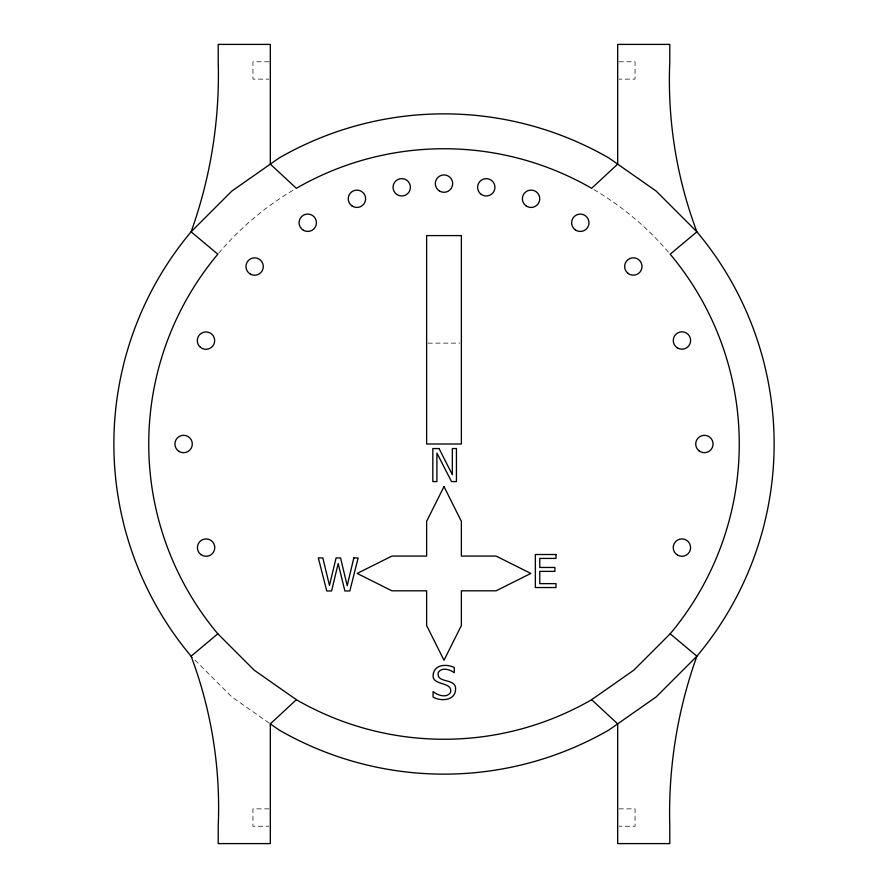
<?xml version="1.0" encoding="UTF-8"?>
<svg xmlns="http://www.w3.org/2000/svg" width="888" height="888" viewBox="0 0 888 888"><rect width="100%" height="100%" fill="white"/><g stroke="black" fill="none" stroke-linecap="round" stroke-linejoin="round"><path stroke-width="0.67" stroke-dasharray="4.44 3.33" d="M268.986 61.772L252.947 61.772L252.947 79.132L268.986 79.132M619.014 61.772L635.053 61.772L635.053 79.132L619.014 79.132M427.972 343.123L460.028 343.123M268.986 808.868L252.947 808.868L252.947 826.229L268.986 826.229M619.014 808.868L635.053 808.868L635.053 826.229L619.014 826.229M269.186 723.076L231.801 696.891L192.074 657.176M218.692 253.18A295.26 295.26 0 0 1 294.039 189.655M593.961 189.655A295.26 295.26 0 0 1 669.308 253.18"/><path stroke-width="1.33" d="M296.37 699.7L270.318 723.864L270.318 843.6L218.215 843.6L218.215 826.229A431.057 431.057 0 0 0 191.109 656.199A330.125 330.125 0 0 1 191.109 231.801L231.801 191.109L278.932 158.097A330.125 330.125 0 0 1 609.068 158.097L656.199 191.109L696.891 231.801L670.185 254.212A295.26 295.26 0 0 1 670.185 633.788L633.788 670.185L591.63 699.7A295.26 295.26 0 0 1 296.37 699.7L254.212 670.185L217.815 633.788A295.26 295.26 0 0 1 217.815 254.212L191.109 231.801A464.069 464.069 0 0 0 218.215 61.772L218.215 44.4L270.318 44.4L270.318 164.136L296.37 188.3A295.26 295.26 0 0 1 591.63 188.3L617.682 164.136L617.682 44.4L669.785 44.4L669.785 61.772A431.057 431.057 0 0 0 696.891 231.801A330.125 330.125 0 0 1 696.891 656.199A464.069 464.069 0 0 0 669.785 826.229L669.785 843.6L617.682 843.6L617.682 723.864L591.63 699.7M191.109 656.199L217.815 633.788M270.318 723.864L278.932 729.903A330.125 330.125 0 0 0 609.068 729.903L656.199 696.891L696.891 656.199L670.185 633.788M433.511 672.904C429.492 686.857 453.346 680.441 450.505 692.529C446.509 698.479 437.562 695.315 433.078 691.53L433.078 697.036C440.559 701.642 455.222 700.743 455.544 689.599C456.865 677.422 435.464 684.082 438.361 672.26C442.18 666.988 449.916 669.419 454.256 672.771L454.256 667.51C447.485 664.08 435.908 664.058 433.511 672.904M353.824 557.93L347.219 585.658L340.537 557.93L336.086 557.93L329.47 585.392L322.821 557.93L318.315 557.93L326.762 590.964L331.601 590.964L338.173 563.547L344.888 590.964L349.839 590.964L358.13 557.93L353.824 557.93M444 486.591L426.629 521.334L426.629 556.066L391.897 556.066L357.165 573.437L391.897 590.809L426.629 590.809L426.629 625.54L444 660.272L461.372 625.54L461.372 590.809L496.103 590.809L530.835 573.437L496.103 556.066L461.372 556.066L461.372 521.334L444 486.591M461.372 235.586L426.629 235.586L426.629 444L461.372 444L461.372 235.586M439.049 448.551L432.822 448.551L432.822 481.585L436.918 481.585L436.918 453.102L451.515 481.585L456.443 481.585L456.443 448.551L452.336 448.551L452.336 474.703L439.049 448.551M556.01 554.512L535.364 554.512L535.364 587.534L556.01 587.534L556.01 583.638L539.76 583.638L539.76 571.373L554.9 571.373L554.9 567.465L539.76 567.465L539.76 558.419L556.01 558.419L556.01 554.512M698.812 450.649A8.68 8.68 0 0 0 712.942 445.51A8.68 8.68 0 0 0 701.42 435.841A8.68 8.68 0 0 0 698.812 450.649M481.285 194.417A8.68 8.68 0 0 0 494.916 188.067A8.68 8.68 0 0 0 482.595 179.443A8.68 8.68 0 0 0 481.285 194.417M627.994 273.338A8.68 8.68 0 0 0 641.935 267.699A8.68 8.68 0 0 0 630.08 258.441A8.68 8.68 0 0 0 627.994 273.338M575.235 229.826A8.68 8.68 0 0 0 588.944 223.654A8.68 8.68 0 0 0 576.745 214.852A8.68 8.68 0 0 0 575.235 229.826M677.389 347.896A8.68 8.68 0 0 0 690.631 340.781A8.68 8.68 0 0 0 677.855 332.856A8.68 8.68 0 0 0 677.389 347.896M526.085 205.894A8.68 8.68 0 0 0 539.715 199.534A8.68 8.68 0 0 0 527.394 190.909A8.68 8.68 0 0 0 526.085 205.894M250.283 274.048A8.68 8.68 0 0 0 263.303 266.533A8.68 8.68 0 0 0 250.283 259.007A8.68 8.68 0 0 0 250.283 274.048M179.265 451.526A8.68 8.68 0 0 0 192.296 444A8.68 8.68 0 0 0 179.265 436.474A8.68 8.68 0 0 0 179.265 451.526M396.903 194.516A8.68 8.68 0 0 0 410.4 187.89A8.68 8.68 0 0 0 397.902 179.509A8.68 8.68 0 0 0 396.903 194.516M303.407 230.258A8.68 8.68 0 0 0 316.439 222.733A8.68 8.68 0 0 0 303.407 215.218A8.68 8.68 0 0 0 303.407 230.258M351.837 205.805A8.68 8.68 0 0 0 365.567 199.678A8.68 8.68 0 0 0 353.402 190.853A8.68 8.68 0 0 0 351.837 205.805M439.66 191.131A8.68 8.68 0 0 0 452.68 183.605A8.68 8.68 0 0 0 439.66 176.09A8.68 8.68 0 0 0 439.66 191.131M200.411 347.275A8.68 8.68 0 0 0 214.541 342.124A8.68 8.68 0 0 0 203.019 332.456A8.68 8.68 0 0 0 200.411 347.275M677.566 555.111A8.68 8.68 0 0 0 690.598 547.585A8.68 8.68 0 0 0 677.566 540.071A8.68 8.68 0 0 0 677.566 555.111M200.921 554.567A8.68 8.68 0 0 0 214.718 548.584A8.68 8.68 0 0 0 202.631 539.627A8.68 8.68 0 0 0 200.921 554.567"/></g></svg>
